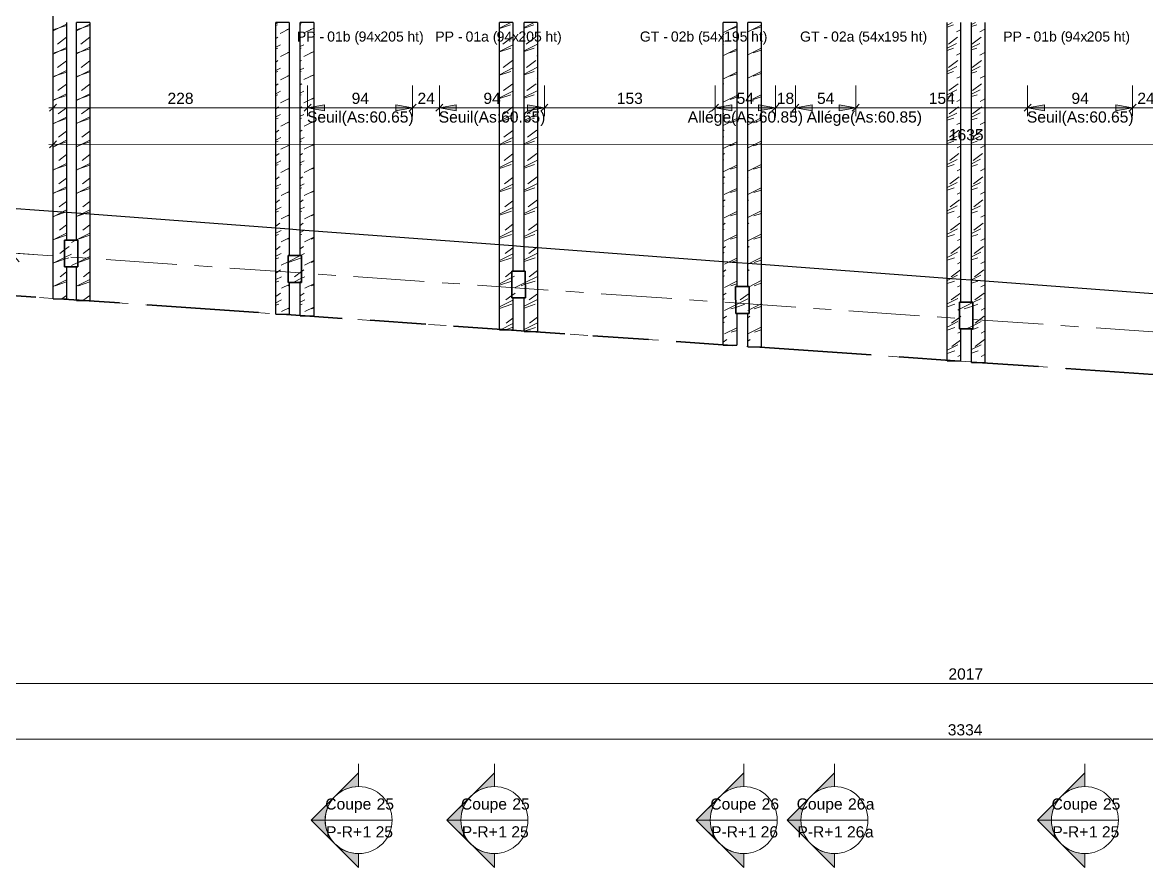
# Model space of a CAD drawing. Header units: metres. Extents: x 399 to 3028, y -427 to 863.
# Drawn here: x 442.37 to 452.44, y -424.84 to -417.28 of the extents above; entities that cross this region are included whole.
import ezdxf

# ---------------------------------------------------------------- set-up
doc = ezdxf.new("R2010")
doc.units = ezdxf.units.M
for name, pattern in [('Caché', [0.265, 0.175, -0.09]), ('Double tiret', [2.75, 1, -0.25, 0.5, -0.25, 0.5, -0.25]), ('Ligne de quadrillage', [1.11125, 0.635, -0.15875, 0.15875, -0.15875]), ('Tiret', [0.3175, 0.15875, -0.15875])]:
    doc.linetypes.add(name, pattern=pattern)
for name, color, linetype, lineweight in [('A-ANNO-DIMS', 211, 'Continuous', 9), ('A-ANNO-DIMS-50', 211, 'Continuous', 9), ('A-DETL', 90, 'Continuous', 18), ('A-DOOR-IDEN', 31, 'Continuous', 18), ('A-FLOR', 192, 'Continuous', 18), ('A-GLAZ-IDEN', 152, 'Continuous', 18), ('G-ANNO-SYMB', 111, 'Continuous', 9), ('L-SITE', 91, 'Double tiret', 35), ('S-BEAM', 12, 'Continuous', 18), ('S-COLS', 52, 'Continuous', 18), ('S-GRID', 1, 'Continuous', 9)]:
    doc.layers.add(name, color=color, linetype=linetype, lineweight=lineweight)
doc.styles.add('Arial', font='arial.ttf', dxfattribs={"height": 0.1})
doc.styles.add('Arial_12', font='arial.ttf', dxfattribs={"height": 0.15})
doc.styles.add('Arial_6', font='arial.ttf', dxfattribs={"height": 0.09})
doc.dimstyles.new('AES-_COTATION_1_50_2', dxfattribs={"dimscale": 0.3048, "dimtxt": 0.102026, "dimasz": 0.205052, "dimexe": 0.246063, "dimexo": 0.0625, "dimgap": 0.016404, "dimtad": 1, "dimdec": 1, "dimlfac": 100, "dimrnd": 0.5, "dimdsep": 46, "dimtxsty": 'Arial', "dimblk1": 'OBLIQUE', "dimblk2": 'OBLIQUE', "dimsah": 1, "dimcen": 0.09, "dimdle": 0.123031, "dimazin": 0, "dimtfac": 1, "dimtdec": 4, "dimtix": 1, "dimtmove": 0, "dimatfit": 3, "dimfxl": 0.656168, "dimfxlon": 1, "dimtvp": 1, "dimtolj": 1, "dimtzin": 0, "dimarcsym": 2})
doc.dimstyles.new('AES-_COTATION_Allège_1_50', dxfattribs={"dimscale": 0.3048, "dimtxt": 0.102026, "dimasz": 0.492126, "dimexe": 0.246063, "dimexo": 0.0625, "dimgap": 0.016404, "dimtad": 1, "dimdec": 1, "dimlfac": 100, "dimrnd": 0.5, "dimdsep": 46, "dimtxsty": 'Arial', "dimsah": 1, "dimcen": 0.09, "dimdle": 0.123031, "dimazin": 0, "dimtfac": 1, "dimtdec": 4, "dimtix": 1, "dimtmove": 0, "dimatfit": 3, "dimfxl": 0.656168, "dimfxlon": 1, "dimtvp": 1, "dimtolj": 1, "dimtzin": 0, "dimarcsym": 2})
doc.dimstyles.new('Angular_-_3mm_Arial_1', dxfattribs={"dimscale": 0.3048, "dimtxt": 0.153039, "dimasz": 0.492126, "dimexe": 0.492126, "dimexo": 0.328084, "dimgap": 0.287073, "dimtad": 1, "dimrnd": 0.01, "dimzin": 0, "dimdsep": 46, "dimtxsty": 'Arial_12', "dimblk1": 'OBLIQUE', "dimblk2": 'OBLIQUE', "dimsah": 1, "dimcen": 0.09, "dimdle": 0.492126, "dimadec": 1, "dimazin": 0, "dimtfac": 1, "dimtdec": 4, "dimtix": 1, "dimtmove": 0, "dimatfit": 3, "dimfxl": 1, "dimtvp": 1, "dimtfill": 1, "dimtolj": 1, "dimtzin": 0, "dimarcsym": 2})
pattern_1 = [(216.87, (-38.043, -42.857), (0.625199256, 0.416401117), [0.104, -0.937]), (206.565, (-37.918, -42.919), (-0.207954508, -0.207954136), [0.233, -0.233]), (198.435, (-37.918, -43.023), (-0.416471782, -0.20839447), [0.132, -0.527])]

# ---------------------------------------------------------------- blocks, each defined once
blk = doc.blocks.new('Family - ___-883270-AES_EXE_BET_TZ_R_1_COF_0100-Plan coffrage PH R_1 Diffusion')
at = {"layer": 'A-DETL', "linetype": 'Tiret'}
blk.add_line((498.918, -371.646), (473.958, -372.486), dxfattribs=at)
at = {"layer": 'L-SITE'}
blk.add_line((498.918, -371.646), (473.958, -372.486), dxfattribs=at)
blk = doc.blocks.new('DIMBLOCK285-AES_EXE_BET_TZ_R_1_COF_0100-Plan coffrage PH R_1 Diffusion')
at = {"layer": 'A-ANNO-DIMS-50', "transparency": 16777216}
for p, q in [((440.731, -422.993), (440.731, -423.268)), ((440.731, -423.193), (440.731, -422.993)), ((460.902, -422.993), (460.902, -423.268)), ((460.902, -423.193), (460.902, -422.993)), ((440.731, -423.193), (440.7, -423.225)), ((440.731, -423.193), (440.762, -423.162)), ((440.731, -423.193), (460.902, -423.193)), ((460.902, -423.193), (460.871, -423.224)), ((460.902, -423.193), (460.934, -423.162))]:
    blk.add_line(p, q, dxfattribs=at)
at = {"layer": 'A-ANNO-DIMS-50', "color": 0, "transparency": 16777216, "insert": (450.663, -423.058), "char_height": 0.1, "width": 0.36918, "attachment_point": 1, "rotation": 0.0009, "line_spacing_factor": 0.941778, "style": 'Arial'}
blk.add_mtext('2017', dxfattribs=at)
blk = doc.blocks.new('_Oblique')
at = {"color": 0, "linetype": 'ByBlock', "lineweight": -2}
blk.add_line((-0.5, -0.5), (0.5, 0.5), dxfattribs=at)
blk = doc.blocks.new('DIMBLOCK288-AES_EXE_BET_TZ_R_1_COF_0100-Plan coffrage PH R_1 Diffusion')
at = {"layer": 'A-ANNO-DIMS-50', "transparency": 16777216}
for p, q in [((434.141, -423.493), (434.141, -423.768)), ((434.141, -423.693), (434.141, -423.493)), ((467.481, -423.493), (467.481, -423.768)), ((467.481, -423.693), (467.481, -423.493)), ((434.104, -423.693), (467.518, -423.693)), ((434.141, -423.693), (434.11, -423.725)), ((434.141, -423.693), (434.172, -423.662)), ((467.481, -423.693), (467.45, -423.724)), ((467.481, -423.693), (467.512, -423.662))]:
    blk.add_line(p, q, dxfattribs=at)
at = {"layer": 'A-ANNO-DIMS-50', "color": 0, "transparency": 16777216, "insert": (450.657, -423.558), "char_height": 0.1, "width": 0.36918, "attachment_point": 1, "rotation": 0.0009, "line_spacing_factor": 0.941778, "style": 'Arial'}
blk.add_mtext('3334', dxfattribs=at)
blk = doc.blocks.new('Coupe - M_Section Head - Filled-24181-AES_EXE_BET_TZ_R_1_COF_0100-Plan coffrage PH R_1 Diffusion')
at = {"layer": 'G-ANNO-SYMB'}
h = blk.add_hatch(color=256, dxfattribs=at)
edge = h.paths.add_edge_path()
edge.add_line((-0.006, 0.00849), (-0.006, 0.006))
edge.add_arc((-0.006, 0), 0.006, 90, 135)
edge.add_line((-0.01024, 0.00424), (-0.006, 0.00849))
h = blk.add_hatch(color=256, dxfattribs=at)
edge = h.paths.add_edge_path()
edge.add_line((-0.006, 0.00849), (-0.00176, 0.00424))
edge.add_arc((-0.006, 0), 0.006, 45, 90)
edge.add_line((-0.006, 0.006), (-0.006, 0.00849))
h = blk.add_hatch(color=256, dxfattribs=at)
edge = h.paths.add_edge_path()
edge.add_line((-0.01449, 0), (-0.01024, 0.00424))
edge.add_arc((-0.006, 0), 0.006, 135, 180)
edge.add_line((-0.012, 0), (-0.01449, 0))
h = blk.add_hatch(color=256, dxfattribs=at)
edge = h.paths.add_edge_path()
edge.add_line((0.00249, 0), (0, 0))
edge.add_arc((-0.006, 0), 0.006, 360, 405)
edge.add_line((-0.00176, 0.00424), (0.00249, 0))
at = {"layer": 'G-ANNO-SYMB', "lineweight": 18}
for p, q in [((-0.006, 0.00849), (-0.01449, 0)), ((-0.006, 0.00849), (-0.01024, 0.00424)), ((-0.006, 0.00849), (0.00249, 0)), ((-0.006, 0.006), (-0.006, 0.00849)), ((-0.006, 0.00849), (-0.006, 0.006)), ((-0.00176, 0.00424), (-0.006, 0.00849)), ((-0.01024, 0.00424), (-0.01449, 0)), ((0.00249, 0), (-0.00176, 0.00424)), ((-0.01449, 0), (-0.012, 0)), ((0, 0), (0.00249, 0)), ((-0.012, 0), (-0.01449, 0)), ((0, 0), (0.00249, 0))]:
    blk.add_line(p, q, dxfattribs=at)
for start, end in [(360, 180), (135, 180), (90, 135), (45, 90), (360, 45), (180, 360)]:
    blk.add_arc((-0.006, 0), 0.006, start, end, dxfattribs=at)
blk = doc.blocks.new('DIMBLOCK490-AES_EXE_BET_TZ_R_1_COF_0100-Plan coffrage PH R_1 Diffusion')
at = {"layer": 'A-ANNO-DIMS-50', "transparency": 16777216}
for p, q in [((442.644, -417.839), (442.644, -418.114)), ((442.644, -418.039), (442.644, -417.839)), ((444.924, -417.839), (444.924, -418.114)), ((444.924, -418.039), (444.924, -417.839)), ((444.962, -418.039), (442.607, -418.039)), ((442.644, -418.039), (442.613, -418.071)), ((442.644, -418.039), (442.675, -418.008)), ((444.924, -418.039), (444.893, -418.071)), ((444.924, -418.039), (444.956, -418.008))]:
    blk.add_line(p, q, dxfattribs=at)
at = {"layer": 'A-ANNO-DIMS-50', "color": 0, "transparency": 16777216, "insert": (443.669, -417.905), "char_height": 0.1, "width": 0.27688, "attachment_point": 1, "line_spacing_factor": 0.941778, "style": 'Arial'}
blk.add_mtext('228', dxfattribs=at)
blk = doc.blocks.new('DIMBLOCK491-AES_EXE_BET_TZ_R_1_COF_0100-Plan coffrage PH R_1 Diffusion')
at = {"layer": 'A-ANNO-DIMS-50', "transparency": 16777216}
for points in [[(444.924, -418.039), (445.074, -418.066), (445.074, -418.013)], [(445.864, -418.039), (445.714, -418.013), (445.714, -418.066)]]:
    blk.add_hatch(color=256, dxfattribs=at).paths.add_polyline_path(points)
for p, q in [((444.924, -417.839), (444.924, -418.114)), ((444.924, -418.039), (444.924, -417.839)), ((445.864, -417.839), (445.864, -418.114)), ((445.864, -418.039), (445.864, -417.839)), ((445.902, -418.039), (444.887, -418.039)), ((445.074, -418.013), (444.924, -418.039)), ((444.924, -418.039), (445.074, -418.066)), ((445.074, -418.066), (445.074, -418.013)), ((445.864, -418.039), (445.714, -418.013)), ((445.714, -418.013), (445.714, -418.066)), ((445.714, -418.066), (445.864, -418.039))]:
    blk.add_line(p, q, dxfattribs=at)
at = {"layer": 'A-ANNO-DIMS-50', "color": 0, "transparency": 16777216, "char_height": 0.1, "attachment_point": 1, "line_spacing_factor": 0.941778, "style": 'Arial'}
for s, insert, width in [('94', (445.318, -417.905), 0.18459), ('Seuil(As:60.65)', (444.918, -418.072), 1.14332)]:
    blk.add_mtext(s, dxfattribs=dict(at, insert=insert, width=width))
blk = doc.blocks.new('DIMBLOCK492-AES_EXE_BET_TZ_R_1_COF_0100-Plan coffrage PH R_1 Diffusion')
at = {"layer": 'A-ANNO-DIMS-50', "transparency": 16777216}
for p, q in [((445.864, -417.839), (445.864, -418.114)), ((445.864, -418.039), (445.864, -417.839)), ((446.104, -417.839), (446.104, -418.114)), ((446.104, -418.039), (446.104, -417.839)), ((446.142, -418.039), (445.827, -418.039)), ((445.864, -418.039), (445.833, -418.071)), ((445.864, -418.039), (445.896, -418.008)), ((446.104, -418.039), (446.073, -418.071)), ((446.104, -418.039), (446.136, -418.008))]:
    blk.add_line(p, q, dxfattribs=at)
at = {"layer": 'A-ANNO-DIMS-50', "color": 0, "transparency": 16777216, "insert": (445.908, -417.905), "char_height": 0.1, "width": 0.18459, "attachment_point": 1, "line_spacing_factor": 0.941778, "style": 'Arial'}
blk.add_mtext('24', dxfattribs=at)
blk = doc.blocks.new('DIMBLOCK493-AES_EXE_BET_TZ_R_1_COF_0100-Plan coffrage PH R_1 Diffusion')
at = {"layer": 'A-ANNO-DIMS-50', "transparency": 16777216}
for points in [[(446.104, -418.039), (446.254, -418.066), (446.254, -418.013)], [(447.044, -418.039), (446.894, -418.013), (446.894, -418.066)]]:
    blk.add_hatch(color=256, dxfattribs=at).paths.add_polyline_path(points)
for p, q in [((446.104, -417.839), (446.104, -418.114)), ((446.104, -418.039), (446.104, -417.839)), ((447.044, -417.839), (447.044, -418.114)), ((447.044, -418.039), (447.044, -417.839)), ((447.082, -418.039), (446.067, -418.039)), ((446.254, -418.013), (446.104, -418.039)), ((446.104, -418.039), (446.254, -418.066)), ((446.254, -418.066), (446.254, -418.013)), ((447.044, -418.039), (446.894, -418.013)), ((446.894, -418.013), (446.894, -418.066)), ((446.894, -418.066), (447.044, -418.039))]:
    blk.add_line(p, q, dxfattribs=at)
at = {"layer": 'A-ANNO-DIMS-50', "color": 0, "transparency": 16777216, "char_height": 0.1, "attachment_point": 1, "line_spacing_factor": 0.941778, "style": 'Arial'}
for s, insert, width in [('94', (446.498, -417.905), 0.18459), ('Seuil(As:60.65)', (446.098, -418.072), 1.14332)]:
    blk.add_mtext(s, dxfattribs=dict(at, insert=insert, width=width))
blk = doc.blocks.new('DIMBLOCK494-AES_EXE_BET_TZ_R_1_COF_0100-Plan coffrage PH R_1 Diffusion')
at = {"layer": 'A-ANNO-DIMS-50', "transparency": 16777216}
for p, q in [((447.044, -417.839), (447.044, -418.114)), ((447.044, -418.039), (447.044, -417.839)), ((448.573, -417.839), (448.573, -418.114)), ((448.573, -418.039), (448.573, -417.839)), ((448.61, -418.039), (447.007, -418.039)), ((447.044, -418.039), (447.013, -418.071)), ((447.044, -418.039), (447.076, -418.008)), ((448.573, -418.039), (448.542, -418.071)), ((448.573, -418.039), (448.604, -418.008))]:
    blk.add_line(p, q, dxfattribs=at)
at = {"layer": 'A-ANNO-DIMS-50', "color": 0, "transparency": 16777216, "insert": (447.693, -417.905), "char_height": 0.1, "width": 0.27688, "attachment_point": 1, "line_spacing_factor": 0.941778, "style": 'Arial'}
blk.add_mtext('153', dxfattribs=at)
blk = doc.blocks.new('DIMBLOCK495-AES_EXE_BET_TZ_R_1_COF_0100-Plan coffrage PH R_1 Diffusion')
at = {"layer": 'A-ANNO-DIMS-50', "transparency": 16777216}
for points in [[(448.573, -418.039), (448.723, -418.066), (448.723, -418.013)], [(449.113, -418.039), (448.963, -418.013), (448.963, -418.066)]]:
    blk.add_hatch(color=256, dxfattribs=at).paths.add_polyline_path(points)
for p, q in [((448.573, -417.839), (448.573, -418.114)), ((448.573, -418.039), (448.573, -417.839)), ((449.113, -417.839), (449.113, -418.114)), ((449.113, -418.039), (449.113, -417.839)), ((448.535, -418.039), (449.15, -418.039)), ((448.723, -418.013), (448.573, -418.039)), ((448.573, -418.039), (448.723, -418.066)), ((448.723, -418.066), (448.723, -418.013)), ((449.113, -418.039), (448.963, -418.013)), ((448.963, -418.013), (448.963, -418.066)), ((448.963, -418.066), (449.113, -418.039))]:
    blk.add_line(p, q, dxfattribs=at)
at = {"layer": 'A-ANNO-DIMS-50', "color": 0, "transparency": 16777216, "char_height": 0.1, "attachment_point": 1, "line_spacing_factor": 0.941778, "style": 'Arial'}
for s, insert, width in [('54', (448.766, -417.905), 0.18459), ('Allége(As:60.85)', (448.328, -418.072), 1.23561)]:
    blk.add_mtext(s, dxfattribs=dict(at, insert=insert, width=width))
blk = doc.blocks.new('DIMBLOCK496-AES_EXE_BET_TZ_R_1_COF_0100-Plan coffrage PH R_1 Diffusion')
at = {"layer": 'A-ANNO-DIMS-50', "transparency": 16777216}
for p, q in [((449.113, -417.839), (449.113, -418.114)), ((449.113, -418.039), (449.113, -417.839)), ((449.293, -417.839), (449.293, -418.114)), ((449.293, -418.039), (449.293, -417.839)), ((449.075, -418.039), (449.33, -418.039)), ((449.113, -418.039), (449.082, -418.071)), ((449.113, -418.039), (449.144, -418.008)), ((449.293, -418.039), (449.262, -418.071)), ((449.293, -418.039), (449.324, -418.008))]:
    blk.add_line(p, q, dxfattribs=at)
at = {"layer": 'A-ANNO-DIMS-50', "color": 0, "transparency": 16777216, "insert": (449.126, -417.905), "char_height": 0.1, "width": 0.18459, "attachment_point": 1, "line_spacing_factor": 0.941778, "style": 'Arial'}
blk.add_mtext('18', dxfattribs=at)
blk = doc.blocks.new('DIMBLOCK497-AES_EXE_BET_TZ_R_1_COF_0100-Plan coffrage PH R_1 Diffusion')
at = {"layer": 'A-ANNO-DIMS-50', "transparency": 16777216}
for points in [[(449.293, -418.039), (449.443, -418.066), (449.443, -418.013)], [(449.833, -418.039), (449.683, -418.013), (449.683, -418.066)]]:
    blk.add_hatch(color=256, dxfattribs=at).paths.add_polyline_path(points)
for p, q in [((449.293, -417.839), (449.293, -418.114)), ((449.293, -418.039), (449.293, -417.839)), ((449.833, -417.839), (449.833, -418.114)), ((449.833, -418.039), (449.833, -417.839)), ((449.87, -418.039), (449.255, -418.039)), ((449.443, -418.013), (449.293, -418.039)), ((449.293, -418.039), (449.443, -418.066)), ((449.443, -418.066), (449.443, -418.013)), ((449.833, -418.039), (449.683, -418.013)), ((449.683, -418.013), (449.683, -418.066)), ((449.683, -418.066), (449.833, -418.039))]:
    blk.add_line(p, q, dxfattribs=at)
at = {"layer": 'A-ANNO-DIMS-50', "color": 0, "transparency": 16777216, "char_height": 0.1, "attachment_point": 1, "line_spacing_factor": 0.941778, "style": 'Arial'}
for s, insert, width in [('54', (449.486, -417.905), 0.18459), ('                  Allége(As:60.85)', (448.695, -418.072), 2.08321)]:
    blk.add_mtext(s, dxfattribs=dict(at, insert=insert, width=width))
blk = doc.blocks.new('DIMBLOCK498-AES_EXE_BET_TZ_R_1_COF_0100-Plan coffrage PH R_1 Diffusion')
at = {"layer": 'A-ANNO-DIMS-50', "transparency": 16777216}
for p, q in [((449.833, -417.839), (449.833, -418.114)), ((449.833, -418.039), (449.833, -417.839)), ((451.372, -417.839), (451.372, -418.114)), ((451.372, -418.039), (451.372, -417.839)), ((449.795, -418.039), (451.41, -418.039)), ((449.833, -418.039), (449.802, -418.071)), ((449.833, -418.039), (449.864, -418.008)), ((451.372, -418.039), (451.341, -418.071)), ((451.372, -418.039), (451.403, -418.008))]:
    blk.add_line(p, q, dxfattribs=at)
at = {"layer": 'A-ANNO-DIMS-50', "color": 0, "transparency": 16777216, "insert": (450.487, -417.905), "char_height": 0.1, "width": 0.27688, "attachment_point": 1, "line_spacing_factor": 0.941778, "style": 'Arial'}
blk.add_mtext('154', dxfattribs=at)
blk = doc.blocks.new('DIMBLOCK499-AES_EXE_BET_TZ_R_1_COF_0100-Plan coffrage PH R_1 Diffusion')
at = {"layer": 'A-ANNO-DIMS-50', "transparency": 16777216}
for points in [[(451.372, -418.039), (451.522, -418.066), (451.522, -418.013)], [(452.312, -418.039), (452.162, -418.013), (452.162, -418.066)]]:
    blk.add_hatch(color=256, dxfattribs=at).paths.add_polyline_path(points)
for p, q in [((451.372, -417.839), (451.372, -418.114)), ((451.372, -418.039), (451.372, -417.839)), ((452.312, -417.839), (452.312, -418.114)), ((452.312, -418.039), (452.312, -417.839)), ((452.35, -418.039), (451.335, -418.039)), ((451.522, -418.013), (451.372, -418.039)), ((451.372, -418.039), (451.522, -418.066)), ((451.522, -418.066), (451.522, -418.013)), ((452.312, -418.039), (452.162, -418.013)), ((452.162, -418.013), (452.162, -418.066)), ((452.162, -418.066), (452.312, -418.039))]:
    blk.add_line(p, q, dxfattribs=at)
at = {"layer": 'A-ANNO-DIMS-50', "color": 0, "transparency": 16777216, "char_height": 0.1, "attachment_point": 1, "line_spacing_factor": 0.941778, "style": 'Arial'}
for s, insert, width in [('94', (451.765, -417.905), 0.18459), ('Seuil(As:60.65)', (451.366, -418.072), 1.14332)]:
    blk.add_mtext(s, dxfattribs=dict(at, insert=insert, width=width))
blk = doc.blocks.new('DIMBLOCK500-AES_EXE_BET_TZ_R_1_COF_0100-Plan coffrage PH R_1 Diffusion')
at = {"layer": 'A-ANNO-DIMS-50', "transparency": 16777216}
for p, q in [((452.312, -417.839), (452.312, -418.114)), ((452.312, -418.039), (452.312, -417.839)), ((452.552, -417.839), (452.552, -418.114)), ((452.552, -418.039), (452.552, -417.839)), ((452.59, -418.039), (452.275, -418.039)), ((452.312, -418.039), (452.281, -418.071)), ((452.312, -418.039), (452.343, -418.008)), ((452.552, -418.039), (452.521, -418.071)), ((452.552, -418.039), (452.583, -418.008))]:
    blk.add_line(p, q, dxfattribs=at)
at = {"layer": 'A-ANNO-DIMS-50', "color": 0, "transparency": 16777216, "insert": (452.355, -417.905), "char_height": 0.1, "width": 0.18459, "attachment_point": 1, "line_spacing_factor": 0.941778, "style": 'Arial'}
blk.add_mtext('24', dxfattribs=at)
blk = doc.blocks.new('DIMBLOCK619-AES_EXE_BET_TZ_R_1_COF_0100-Plan coffrage PH R_1 Diffusion')
at = {"layer": 'A-ANNO-DIMS-50', "transparency": 16777216}
for p, q in [((442.644, -418.167), (442.644, -418.442)), ((442.644, -418.367), (442.644, -418.167)), ((458.997, -418.165), (458.997, -418.44)), ((458.997, -418.365), (458.997, -418.165)), ((442.607, -418.367), (459.034, -418.365)), ((442.644, -418.367), (442.613, -418.398)), ((442.644, -418.367), (442.675, -418.336)), ((458.997, -418.365), (458.965, -418.396)), ((458.997, -418.365), (459.028, -418.334))]:
    blk.add_line(p, q, dxfattribs=at)
at = {"layer": 'A-ANNO-DIMS-50', "color": 0, "transparency": 16777216, "insert": (450.667, -418.231), "char_height": 0.1, "width": 0.36918, "attachment_point": 1, "rotation": 0.0058, "line_spacing_factor": 0.941778, "style": 'Arial'}
blk.add_mtext('1635', dxfattribs=at)
blk = doc.blocks.new('DIMBLOCK866-AES_EXE_BET_TZ_R_1_COF_0100-Plan coffrage PH R_1 Diffusion')
at = {"layer": 'A-ANNO-DIMS-50', "lineweight": 35, "transparency": 16777216}
for p, q in [((442.27, -419.339), (442.2, -419.259)), ((442.27, -419.339), (442.339, -419.419)), ((440.731, -420.775), (440.806, -420.7)), ((440.731, -420.775), (440.656, -420.85))]:
    blk.add_line(p, q, dxfattribs=at)
at = {"layer": 'A-ANNO-DIMS-50', "transparency": 16777216}
for p, q in [((442.27, -419.339), (442.12, -419.329)), ((442.27, -419.339), (442.469, -419.353)), ((440.731, -420.775), (440.731, -420.625)), ((440.731, -420.775), (440.731, -420.775)), ((440.731, -420.775), (440.731, -420.975))]:
    blk.add_line(p, q, dxfattribs=at)
for start, end in [(264.4282, 1.6189), (270.0009, 356.0462)]:
    blk.add_arc((440.731, -419.233), 1.542, start, end, dxfattribs=at)
at = {"layer": 'A-ANNO-DIMS-50', "color": 0, "transparency": 16777216, "insert": (441.412, -420.321), "char_height": 0.15, "width": 0.58767, "attachment_point": 1, "rotation": 43.0235, "line_spacing_factor": 0.941778, "style": 'Arial_12', "bg_fill": 3, "box_fill_scale": 1.25, "bg_fill_color": 256, "bg_fill_true_color": 13158600, "bg_fill_transparency": 0}
blk.add_mtext('86.0°', dxfattribs=at)

msp = doc.modelspace()

# ---------------------------------------------------------------- hatches: boundary and pattern name
at = {"layer": 'S-BEAM'}
h = msp.add_hatch(dxfattribs=at)
h.set_pattern_fill('FP_1', color=9, style=0, pattern_type=2)
h.set_pattern_definition(pattern_1)
h.paths.add_polyline_path([(442.764, -419.7496), (442.764, -419.4646), (442.7458, -419.4646), (442.7458, -419.2246), (442.764, -419.2244), (442.764, -417.2762), (442.6441, -417.2762), (442.644, -419.7496), (442.7458, -419.7496)])
h = msp.add_hatch(dxfattribs=at)
h.set_pattern_fill('FP_1', color=9, style=0, pattern_type=2)
h.set_pattern_definition(pattern_1)
h.paths.add_polyline_path([(442.764, -419.7496), (442.764, -419.4646), (442.7458, -419.4646), (442.7458, -419.2246), (442.764, -419.2244), (442.764, -417.2762), (442.6441, -417.2762), (442.644, -419.7496), (442.7458, -419.7496)])
h = msp.add_hatch(dxfattribs=at)
h.set_pattern_fill('FP_1', color=9, style=0, pattern_type=2)
h.set_pattern_definition(pattern_1)
h.paths.add_polyline_path([(442.9741, -419.7648), (442.9741, -417.2768), (442.8541, -417.2768), (442.8541, -419.2244), (442.8653, -419.2244), (442.8653, -419.4644), (442.8541, -419.4646), (442.8541, -419.7648), (442.8658, -419.7648)])
h = msp.add_hatch(dxfattribs=at)
h.set_pattern_fill('FP_1', color=9, style=0, pattern_type=2)
h.set_pattern_definition(pattern_1)
h.paths.add_polyline_path([(442.9741, -419.7648), (442.9741, -417.2768), (442.8541, -417.2768), (442.8541, -419.2244), (442.8653, -419.2244), (442.8653, -419.4644), (442.8541, -419.4646), (442.8541, -419.7648), (442.8658, -419.7648)])
h = msp.add_hatch(dxfattribs=at)
h.set_pattern_fill('FP_1', color=9, style=0, pattern_type=2)
h.set_pattern_definition(pattern_1)
h.paths.add_polyline_path([(444.7584, -419.8882), (444.7584, -419.6031), (444.7498, -419.6032), (444.7498, -419.3631), (444.7584, -419.3629), (444.7584, -417.2767), (444.6384, -417.2767), (444.6384, -419.8882), (444.7498, -419.8882)])
h = msp.add_hatch(dxfattribs=at)
h.set_pattern_fill('FP_1', color=9, style=0, pattern_type=2)
h.set_pattern_definition(pattern_1)
h.paths.add_polyline_path([(444.7584, -419.8882), (444.7584, -419.6031), (444.7498, -419.6032), (444.7498, -419.3631), (444.7584, -419.3629), (444.7584, -417.2767), (444.6384, -417.2767), (444.6384, -419.8882), (444.7498, -419.8882)])
h = msp.add_hatch(dxfattribs=at)
h.set_pattern_fill('FP_1', color=9, style=0, pattern_type=2)
h.set_pattern_definition(pattern_1)
h.paths.add_polyline_path([(444.8692, -419.9034), (444.9782, -419.9034), (444.9782, -417.2766), (444.8582, -417.2766), (444.8582, -419.3629), (444.8692, -419.3629), (444.8692, -419.6029), (444.8582, -419.6032), (444.8582, -419.9034)])
h = msp.add_hatch(dxfattribs=at)
h.set_pattern_fill('FP_1', color=9, style=0, pattern_type=2)
h.set_pattern_definition(pattern_1)
h.paths.add_polyline_path([(444.8692, -419.9034), (444.9782, -419.9034), (444.9782, -417.2766), (444.8582, -417.2766), (444.8582, -419.3629), (444.8692, -419.3629), (444.8692, -419.6029), (444.8582, -419.6032), (444.8582, -419.9034)])
h = msp.add_hatch(dxfattribs=at)
h.set_pattern_fill('FP_1', color=9, style=0, pattern_type=2)
h.set_pattern_definition(pattern_1)
h.paths.add_polyline_path([(446.7625, -420.0267), (446.7625, -419.7416), (446.7537, -419.7417), (446.7537, -419.5017), (446.7625, -419.5014), (446.7625, -417.2765), (446.6425, -417.2765), (446.6425, -420.0267), (446.7537, -420.0267)])
h = msp.add_hatch(dxfattribs=at)
h.set_pattern_fill('FP_1', color=9, style=0, pattern_type=2)
h.set_pattern_definition(pattern_1)
h.paths.add_polyline_path([(446.7625, -420.0267), (446.7625, -419.7416), (446.7537, -419.7417), (446.7537, -419.5017), (446.7625, -419.5014), (446.7625, -417.2765), (446.6425, -417.2765), (446.6425, -420.0267), (446.7537, -420.0267)])
h = msp.add_hatch(dxfattribs=at)
h.set_pattern_fill('FP_1', color=9, style=0, pattern_type=2)
h.set_pattern_definition(pattern_1)
h.paths.add_polyline_path([(446.8732, -420.0419), (446.9823, -420.0419), (446.9823, -417.2764), (446.8623, -417.2764), (446.8623, -419.5014), (446.8732, -419.5014), (446.8732, -419.7414), (446.8623, -419.7417), (446.8623, -420.0419)])
h = msp.add_hatch(dxfattribs=at)
h.set_pattern_fill('FP_1', color=9, style=0, pattern_type=2)
h.set_pattern_definition(pattern_1)
h.paths.add_polyline_path([(446.8732, -420.0419), (446.9823, -420.0419), (446.9823, -417.2764), (446.8623, -417.2764), (446.8623, -419.5014), (446.8732, -419.5014), (446.8732, -419.7414), (446.8623, -419.7417), (446.8623, -420.0419)])
h = msp.add_hatch(dxfattribs=at)
h.set_pattern_fill('FP_1', color=9, style=0, pattern_type=2)
h.set_pattern_definition(pattern_1)
h.paths.add_polyline_path([(448.7666, -420.1652), (448.7666, -419.8801), (448.7577, -419.8802), (448.7577, -419.6402), (448.7666, -419.6399), (448.7666, -417.2762), (448.6466, -417.2762), (448.6466, -420.1652), (448.7577, -420.1652)])
h = msp.add_hatch(dxfattribs=at)
h.set_pattern_fill('FP_1', color=9, style=0, pattern_type=2)
h.set_pattern_definition(pattern_1)
h.paths.add_polyline_path([(448.7666, -420.1652), (448.7666, -419.8801), (448.7577, -419.8802), (448.7577, -419.6402), (448.7666, -419.6399), (448.7666, -417.2762), (448.6466, -417.2762), (448.6466, -420.1652), (448.7577, -420.1652)])
h = msp.add_hatch(dxfattribs=at)
h.set_pattern_fill('FP_1', color=9, style=0, pattern_type=2)
h.set_pattern_definition(pattern_1)
h.paths.add_polyline_path([(448.9864, -420.1804), (448.9864, -417.2762), (448.8664, -417.2762), (448.8664, -419.6399), (448.8771, -419.6399), (448.8771, -419.8799), (448.8664, -419.8802), (448.8664, -420.1804), (448.8777, -420.1804)])
h = msp.add_hatch(dxfattribs=at)
h.set_pattern_fill('FP_1', color=9, style=0, pattern_type=2)
h.set_pattern_definition(pattern_1)
h.paths.add_polyline_path([(448.9864, -420.1804), (448.9864, -417.2762), (448.8664, -417.2762), (448.8664, -419.6399), (448.8771, -419.6399), (448.8771, -419.8799), (448.8664, -419.8802), (448.8664, -420.1804), (448.8777, -420.1804)])
h = msp.add_hatch(dxfattribs=at)
h.set_pattern_fill('FP_1', color=9, style=0, pattern_type=2)
h.set_pattern_definition(pattern_1)
h.paths.add_polyline_path([(450.7706, -420.3037), (450.7706, -420.0187), (450.7616, -420.0187), (450.7616, -419.7787), (450.7706, -419.7784), (450.7706, -417.2762), (450.6506, -417.2762), (450.6506, -420.3037), (450.7616, -420.3037)])
h = msp.add_hatch(dxfattribs=at)
h.set_pattern_fill('FP_1', color=9, style=0, pattern_type=2)
h.set_pattern_definition(pattern_1)
h.paths.add_polyline_path([(450.7706, -420.3037), (450.7706, -420.0187), (450.7616, -420.0187), (450.7616, -419.7787), (450.7706, -419.7784), (450.7706, -417.2762), (450.6506, -417.2762), (450.6506, -420.3037), (450.7616, -420.3037)])
h = msp.add_hatch(dxfattribs=at)
h.set_pattern_fill('FP_1', color=9, style=0, pattern_type=2)
h.set_pattern_definition(pattern_1)
h.paths.add_polyline_path([(450.9905, -420.3189), (450.9905, -417.2762), (450.8705, -417.2762), (450.8705, -419.7784), (450.8811, -419.7784), (450.8811, -420.0184), (450.8705, -420.0187), (450.8705, -420.3189), (450.8816, -420.3189)])
h = msp.add_hatch(dxfattribs=at)
h.set_pattern_fill('FP_1', color=9, style=0, pattern_type=2)
h.set_pattern_definition(pattern_1)
h.paths.add_polyline_path([(450.9905, -420.3189), (450.9905, -417.2762), (450.8705, -417.2762), (450.8705, -419.7784), (450.8811, -419.7784), (450.8811, -420.0184), (450.8705, -420.0187), (450.8705, -420.3189), (450.8816, -420.3189)])
at = {"layer": 'S-COLS'}
h = msp.add_hatch(dxfattribs=at)
h.set_pattern_fill('FP_1', color=34, style=0, pattern_type=2)
h.set_pattern_definition(pattern_1)
h.paths.add_polyline_path([(442.7458, -419.4646), (442.8658, -419.4644), (442.8653, -419.2244), (442.7453, -419.2246)])
h = msp.add_hatch(dxfattribs=at)
h.set_pattern_fill('FP_1', color=34, style=0, pattern_type=2)
h.set_pattern_definition(pattern_1)
h.paths.add_polyline_path([(442.7458, -419.4646), (442.8658, -419.4644), (442.8653, -419.2244), (442.7453, -419.2246)])
h = msp.add_hatch(dxfattribs=at)
h.set_pattern_fill('FP_1', color=34, style=0, pattern_type=2)
h.set_pattern_definition(pattern_1)
h.paths.add_polyline_path([(444.7498, -419.6032), (444.8698, -419.6029), (444.8692, -419.3629), (444.7492, -419.3632)])
h = msp.add_hatch(dxfattribs=at)
h.set_pattern_fill('FP_1', color=34, style=0, pattern_type=2)
h.set_pattern_definition(pattern_1)
h.paths.add_polyline_path([(444.7498, -419.6032), (444.8698, -419.6029), (444.8692, -419.3629), (444.7492, -419.3632)])
h = msp.add_hatch(dxfattribs=at)
h.set_pattern_fill('FP_1', color=34, style=0, pattern_type=2)
h.set_pattern_definition(pattern_1)
h.paths.add_polyline_path([(446.7537, -419.7417), (446.8737, -419.7414), (446.8732, -419.5014), (446.7532, -419.5017)])
h = msp.add_hatch(dxfattribs=at)
h.set_pattern_fill('FP_1', color=34, style=0, pattern_type=2)
h.set_pattern_definition(pattern_1)
h.paths.add_polyline_path([(446.7537, -419.7417), (446.8737, -419.7414), (446.8732, -419.5014), (446.7532, -419.5017)])
h = msp.add_hatch(dxfattribs=at)
h.set_pattern_fill('FP_1', color=34, style=0, pattern_type=2)
h.set_pattern_definition(pattern_1)
h.paths.add_polyline_path([(448.7577, -419.8802), (448.8777, -419.8799), (448.8771, -419.6399), (448.7571, -419.6402), (448.7576, -419.8356)])
h = msp.add_hatch(dxfattribs=at)
h.set_pattern_fill('FP_1', color=34, style=0, pattern_type=2)
h.set_pattern_definition(pattern_1)
h.paths.add_polyline_path([(448.7577, -419.8802), (448.8777, -419.8799), (448.8771, -419.6399), (448.7571, -419.6402), (448.7576, -419.8356)])
h = msp.add_hatch(dxfattribs=at)
h.set_pattern_fill('FP_1', color=34, style=0, pattern_type=2)
h.set_pattern_definition(pattern_1)
h.paths.add_polyline_path([(450.7616, -420.0187), (450.8816, -420.0184), (450.8811, -419.7784), (450.7611, -419.7787), (450.7612, -419.8356)])
h = msp.add_hatch(dxfattribs=at)
h.set_pattern_fill('FP_1', color=34, style=0, pattern_type=2)
h.set_pattern_definition(pattern_1)
h.paths.add_polyline_path([(450.7616, -420.0187), (450.8816, -420.0184), (450.8811, -419.7784), (450.7611, -419.7787), (450.7612, -419.8356)])

# ---------------------------------------------------------------- linework, layer by layer
at = {"layer": 'A-FLOR', "color": 31, "lineweight": 25}
for p, q in [((442.644, -418.9686), (440.821, -418.8323)), ((442.8541, -418.9844), (442.764, -418.9776)), ((444.6384, -419.1178), (442.9741, -418.9933)), ((444.8582, -419.1343), (444.7584, -419.1268)), ((446.6425, -419.2677), (444.9782, -419.1432)), ((446.8623, -419.2842), (446.7625, -419.2767)), ((448.6466, -419.4176), (446.9823, -419.2931)), ((448.8664, -419.4341), (448.7666, -419.4266)), ((450.6506, -419.5675), (448.9864, -419.4431)), ((450.8705, -419.584), (450.7706, -419.5765)), ((452.6547, -419.7175), (450.9905, -419.593))]:
    msp.add_line(p, q, dxfattribs=at)
at = {"layer": 'A-FLOR', "color": 31, "linetype": 'Caché', "lineweight": 25}
for p, q in [((442.764, -418.9776), (442.6441, -418.9686)), ((442.9741, -418.9933), (442.8542, -418.9844)), ((444.7583, -419.1268), (444.6384, -419.1178)), ((444.9782, -419.1432), (444.8583, -419.1343)), ((446.7624, -419.2767), (446.6425, -419.2677)), ((446.9823, -419.2931), (446.8624, -419.2842)), ((448.7665, -419.4266), (448.6466, -419.4176)), ((448.9863, -419.4431), (448.8664, -419.4341)), ((450.7706, -419.5765), (450.6507, -419.5675)), ((450.9904, -419.593), (450.8705, -419.584))]:
    msp.add_line(p, q, dxfattribs=at)
at = {"layer": 'G-ANNO-SYMB'}
for p, q in [((445.3808, -424.1164), (445.3808, -423.913)), ((446.5961, -424.1164), (446.5961, -423.913)), ((448.8294, -424.1164), (448.8294, -423.913)), ((449.6422, -424.1164), (449.6422, -423.913)), ((451.8858, -424.1164), (451.8858, -423.913))]:
    msp.add_line(p, q, dxfattribs=at)
at = {"layer": 'G-ANNO-SYMB', "lineweight": 18}
for p, q in [((445.0808, -424.4164), (445.6808, -424.4164)), ((446.2961, -424.4164), (446.8961, -424.4164)), ((448.5294, -424.4164), (449.1294, -424.4164)), ((449.3422, -424.4164), (449.9422, -424.4164)), ((451.5858, -424.4164), (452.1858, -424.4164))]:
    msp.add_line(p, q, dxfattribs=at)
at = {"layer": 'S-BEAM', "color": 24, "lineweight": 25}
for p, q in [((442.644, -419.7496), (442.644, -417.1419)), ((442.764, -417.2762), (442.764, -419.2246)), ((442.9741, -417.2768), (442.8541, -417.2768)), ((442.8541, -419.2244), (442.8541, -417.2768)), ((442.9741, -417.2768), (442.9741, -419.7648)), ((444.7584, -417.2767), (444.6384, -417.2767)), ((444.6384, -419.8882), (444.6384, -417.2767)), ((444.7584, -417.2767), (444.7584, -419.3631)), ((444.9782, -417.2766), (444.8582, -417.2766)), ((444.8582, -419.3629), (444.8582, -417.2766)), ((444.9782, -417.2766), (444.9782, -419.9034)), ((446.7625, -417.2765), (446.6425, -417.2765)), ((446.6425, -420.0267), (446.6425, -417.2765)), ((446.7625, -417.2765), (446.7625, -419.5016)), ((446.9823, -417.2764), (446.8623, -417.2764)), ((446.8623, -419.5014), (446.8623, -417.2764)), ((446.9823, -417.2764), (446.9823, -420.0419)), ((448.7666, -417.2762), (448.6466, -417.2762)), ((448.6466, -420.1652), (448.6466, -417.2762)), ((448.7666, -417.2762), (448.7666, -419.6401)), ((448.9864, -417.2762), (448.8664, -417.2762)), ((448.8664, -419.6399), (448.8664, -417.2762)), ((448.9864, -417.2762), (448.9864, -420.1804)), ((450.6506, -420.3037), (450.6506, -417.2762)), ((450.7706, -417.2762), (450.7706, -419.7787)), ((450.8705, -419.7784), (450.8705, -417.2762)), ((450.9905, -417.2762), (450.9905, -420.3189)), ((442.764, -419.2246), (442.7453, -419.2246)), ((442.7453, -419.2246), (442.7458, -419.4646)), ((442.8653, -419.2244), (442.8541, -419.2244)), ((442.8658, -419.4644), (442.8653, -419.2244)), ((444.7584, -419.3631), (444.7492, -419.3632)), ((444.7492, -419.3632), (444.7498, -419.6032)), ((444.8692, -419.3629), (444.8582, -419.3629)), ((444.8698, -419.6029), (444.8692, -419.3629)), ((442.7458, -419.4646), (442.764, -419.4646)), ((442.764, -419.4646), (442.764, -419.7496)), ((442.8541, -419.7648), (442.8541, -419.4644)), ((442.8541, -419.4644), (442.8658, -419.4644)), ((446.7625, -419.5016), (446.7532, -419.5017)), ((446.7532, -419.5017), (446.7537, -419.7417)), ((446.8732, -419.5014), (446.8623, -419.5014)), ((446.8737, -419.7414), (446.8732, -419.5014)), ((444.7498, -419.6032), (444.7584, -419.6031)), ((444.7584, -419.6031), (444.7584, -419.8882)), ((444.8582, -419.9034), (444.8582, -419.6029)), ((444.8582, -419.6029), (444.8698, -419.6029)), ((448.7666, -419.6401), (448.7571, -419.6402)), ((448.7571, -419.6402), (448.7577, -419.8802)), ((448.8771, -419.6399), (448.8664, -419.6399)), ((448.8777, -419.8799), (448.8771, -419.6399)), ((442.644, -419.7496), (442.764, -419.7496)), ((442.8541, -419.7648), (442.9741, -419.7648)), ((446.7537, -419.7417), (446.7625, -419.7416)), ((446.7625, -419.7416), (446.7625, -420.0267)), ((446.8623, -420.0419), (446.8623, -419.7414)), ((446.8623, -419.7414), (446.8737, -419.7414)), ((450.7706, -419.7787), (450.7611, -419.7787)), ((450.7611, -419.7787), (450.7616, -420.0187)), ((450.8811, -419.7784), (450.8705, -419.7784)), ((450.8816, -420.0184), (450.8811, -419.7784)), ((444.6384, -419.8882), (444.7584, -419.8882)), ((444.8582, -419.9034), (444.9782, -419.9034)), ((448.7577, -419.8802), (448.7666, -419.8801)), ((448.7666, -419.8801), (448.7666, -420.1652)), ((448.8664, -420.1804), (448.8664, -419.8799)), ((448.8664, -419.8799), (448.8777, -419.8799)), ((446.6425, -420.0267), (446.7625, -420.0267)), ((446.8623, -420.0419), (446.9823, -420.0419)), ((450.7616, -420.0187), (450.7706, -420.0187)), ((450.7706, -420.0187), (450.7706, -420.3037)), ((450.8705, -420.3189), (450.8705, -420.0184)), ((450.8705, -420.0184), (450.8816, -420.0184)), ((448.6466, -420.1652), (448.7666, -420.1652)), ((448.8664, -420.1804), (448.9864, -420.1804)), ((450.6506, -420.3037), (450.7706, -420.3037)), ((450.8705, -420.3189), (450.9905, -420.3189))]:
    msp.add_line(p, q, dxfattribs=at)
at = {"layer": 'S-COLS', "color": 44, "lineweight": 35}
for p, q in [((442.7453, -419.2246), (442.8653, -419.2244)), ((442.7458, -419.4646), (442.7453, -419.2246)), ((442.8653, -419.2244), (442.8658, -419.4644)), ((444.7492, -419.3632), (444.8692, -419.3629)), ((444.7498, -419.6032), (444.7492, -419.3632)), ((444.8692, -419.3629), (444.8698, -419.6029)), ((442.8658, -419.4644), (442.7458, -419.4646)), ((446.7532, -419.5017), (446.8732, -419.5014)), ((446.7537, -419.7417), (446.7532, -419.5017)), ((446.8732, -419.5014), (446.8737, -419.7414)), ((444.8698, -419.6029), (444.7498, -419.6032)), ((448.7571, -419.6402), (448.8771, -419.6399)), ((448.7577, -419.8802), (448.7571, -419.6402)), ((448.8771, -419.6399), (448.8777, -419.8799)), ((446.8737, -419.7414), (446.7537, -419.7417)), ((450.7611, -419.7787), (450.8811, -419.7784)), ((450.7616, -420.0187), (450.7611, -419.7787)), ((450.8811, -419.7784), (450.8816, -420.0184)), ((448.8777, -419.8799), (448.7577, -419.8802)), ((450.8816, -420.0184), (450.7616, -420.0187))]:
    msp.add_line(p, q, dxfattribs=at)
at = {"layer": 'S-GRID', "linetype": 'Ligne de quadrillage'}
msp.add_line((427.5978, -418.3252), (470.4956, -421.2902), dxfattribs=at)

# ---------------------------------------------------------------- block references
at = {"layer": 'G-ANNO-SYMB', "lineweight": 18, "xscale": 49.99999999999996, "yscale": 49.99999999999996, "zscale": 49.99999999999996, "rotation": 89.9999999999992}
for p in [(445.3808, -424.1164), (446.5961, -424.1164), (448.8294, -424.1164), (449.6422, -424.1164), (451.8858, -424.1164)]:
    msp.add_blockref('Coupe - M_Section Head - Filled-24181-AES_EXE_BET_TZ_R_1_COF_0100-Plan coffrage PH R_1 Diffusion', p, dxfattribs=at)
at = {"layer": 'L-SITE', "linetype": 'Tiret', "lineweight": 18, "rotation": 354.117617010805}
msp.add_blockref('Family - ___-883270-AES_EXE_BET_TZ_R_1_COF_0100-Plan coffrage PH R_1 Diffusion', (0, 0), dxfattribs=at)

# ---------------------------------------------------------------- texts
at = {"layer": 'A-DOOR-IDEN', "lineweight": 9, "char_height": 0.09, "attachment_point": 1, "style": 'Arial_6'}
for s, insert, width in [('PP - ', (444.8278, -417.3569), 0.328692), ('01', (445.099, -417.3569), 0.168354), ('b (', (445.2379, -417.3569), 0.172363), ('94', (445.3801, -417.3569), 0.168354), ('\\fArial|b0|i0|c178|p34|;x', (445.519, -417.3569), 0.068143), ('205 ', (445.5752, -417.3569), 0.292616), ('ht)', (445.8166, -417.3569), 0.172363), ('PP - ', (446.0673, -417.3569), 0.328692), ('01', (446.3385, -417.3569), 0.168354), ('a (', (446.4774, -417.3569), 0.168354), ('94', (446.6163, -417.3569), 0.168354), ('\\fArial|b0|i0|c178|p34|;x', (446.7552, -417.3569), 0.068143), ('205 ', (446.8114, -417.3569), 0.292616), ('ht)', (447.0529, -417.3569), 0.172363), ('PP - ', (451.1539, -417.3569), 0.328692), ('01', (451.4251, -417.3569), 0.168354), ('b (', (451.564, -417.3569), 0.172363), ('94', (451.7062, -417.3569), 0.168354), ('\\fArial|b0|i0|c178|p34|;x', (451.8451, -417.3569), 0.068143), ('205 ', (451.9013, -417.3569), 0.292616), ('ht)', (452.1428, -417.3569), 0.172363)]:
    msp.add_mtext(s, dxfattribs=dict(at, insert=insert, width=width))
at = {"layer": 'A-GLAZ-IDEN', "lineweight": 9, "char_height": 0.09, "attachment_point": 1, "style": 'Arial_6'}
for s, insert, width in [('GT - ', (447.8994, -417.3569), 0.336709), ('02', (448.1772, -417.3569), 0.168354), ('b (', (448.3162, -417.3569), 0.172363), ('54', (448.4584, -417.3569), 0.168354), ('\\fArial|b0|i0|c178|p34|;x', (448.5973, -417.3569), 0.068143), ('195 ', (448.6535, -417.3569), 0.292616), ('ht)', (448.8949, -417.3569), 0.172363), ('GT - ', (449.334, -417.3569), 0.336709), ('02', (449.6119, -417.3569), 0.168354), ('a (', (449.7508, -417.3569), 0.168354), ('54', (449.8897, -417.3569), 0.168354), ('\\fArial|b0|i0|c178|p34|;x', (450.0286, -417.3569), 0.068143), ('195 ', (450.0848, -417.3569), 0.292616), ('ht)', (450.3262, -417.3569), 0.172363)]:
    msp.add_mtext(s, dxfattribs=dict(at, insert=insert, width=width))
at = {"layer": 'G-ANNO-SYMB', "char_height": 0.1, "attachment_point": 1, "style": 'Arial'}
for s, insert, width in [('Coupe ', (445.0822, -424.2219), 0.557173), ('25', (445.5419, -424.2219), 0.192405), ('Coupe ', (446.2975, -424.2219), 0.557173), ('25', (446.7572, -424.2219), 0.192405), ('Coupe ', (448.5308, -424.2219), 0.557173), ('26', (448.9905, -424.2219), 0.192405), ('Coupe ', (449.3038, -424.2219), 0.557173), ('26', (449.7636, -424.2219), 0.192405), ('Coupe ', (451.5871, -424.2219), 0.557173), ('25', (452.0469, -424.2219), 0.192405), ('\\fArial|b0|i0|c178|p34|;a', (449.9223, -424.2219), 0.096202), ('P-R+', (445.089, -424.4713), 0.396835), ('1 25', (445.4164, -424.4713), 0.336709), ('P-R+', (446.3043, -424.4713), 0.396835), ('1 25', (446.6317, -424.4713), 0.336709), ('P-R+', (448.5375, -424.4713), 0.396835), ('1 26', (448.8649, -424.4713), 0.336709), ('P-R+', (449.3106, -424.4713), 0.396835), ('1 26', (449.638, -424.4713), 0.336709), ('\\fArial|b0|i0|c178|p34|;a', (449.9158, -424.4713), 0.096202), ('P-R+', (451.5939, -424.4713), 0.396835), ('1 25', (451.9213, -424.4713), 0.336709)]:
    msp.add_mtext(s, dxfattribs=dict(at, insert=insert, width=width))

# ---------------------------------------------------------------- dimensions: what is measured, and where the dimension line sits
at = {"layer": 'A-ANNO-DIMS'}
for base, p1, p2, angle, override, picture, middle in [((442.6441, -418.0394), (444.9244, -417.8394), (442.6441, -417.8394), 0, {"dimpost": '<>', "dimfxl": 2.280396}, 'DIMBLOCK490-AES_EXE_BET_TZ_R_1_COF_0100-Plan coffrage PH R_1 Diffusion', (443.7843, -417.9833)), ((449.293, -418.0394), (449.113, -417.8394), (449.293, -417.8394), 0, {"dimpost": '<>', "dimfxl": 0.18}, 'DIMBLOCK496-AES_EXE_BET_TZ_R_1_COF_0100-Plan coffrage PH R_1 Diffusion', (449.203, -417.9833)), ((458.9965, -418.3652), (442.6441, -418.1668), (458.9965, -418.1652), 0.00576, {"dimpost": '<>', "dimfxl": 16.352388}, 'DIMBLOCK619-AES_EXE_BET_TZ_R_1_COF_0100-Plan coffrage PH R_1 Diffusion', (450.8204, -418.3099)), ((460.9024, -423.193), (440.7311, -422.9933), (460.9024, -422.993), 0.00085, {"dimpost": '<>', "dimfxl": 20.171293}, 'DIMBLOCK285-AES_EXE_BET_TZ_R_1_COF_0100-Plan coffrage PH R_1 Diffusion', (450.8167, -423.1371)), ((467.4808, -423.6929), (434.1411, -423.4934), (467.4808, -423.4929), 0.00085, {"dimpost": '<>', "dimfxl": 33.339692}, 'DIMBLOCK288-AES_EXE_BET_TZ_R_1_COF_0100-Plan coffrage PH R_1 Diffusion', (450.8109, -423.637))]:
    dim = msp.add_linear_dim(base=base, p1=p1, p2=p2, angle=angle, dimstyle='AES-_COTATION_1_50_2', override=override, dxfattribs=at)
    dim.commit()
    dim.dimension.update_dxf_attribs({"geometry": picture, "text_midpoint": middle})
for base, p1, p2, text, override, picture, middle in [((444.9244, -418.0394), (445.8644, -417.8394), (444.9244, -417.8394), '<>\\XSeuil(As:60.65)', {"dimpost": '<>', "dimfxl": 0.94}, 'DIMBLOCK491-AES_EXE_BET_TZ_R_1_COF_0100-Plan coffrage PH R_1 Diffusion', (445.3944, -418.0394)), ((446.1044, -418.0394), (447.0444, -417.8394), (446.1044, -417.8394), '<>\\XSeuil(As:60.65)', {"dimpost": '<>', "dimfxl": 0.94}, 'DIMBLOCK493-AES_EXE_BET_TZ_R_1_COF_0100-Plan coffrage PH R_1 Diffusion', (446.5744, -418.0394)), ((449.113, -418.0394), (448.573, -417.8394), (449.113, -417.8394), '<>\\XAllége(As:60.85)', {"dimpost": '<>', "dimfxl": 0.54}, 'DIMBLOCK495-AES_EXE_BET_TZ_R_1_COF_0100-Plan coffrage PH R_1 Diffusion', (448.843, -418.0394)), ((449.293, -418.0394), (449.833, -417.8394), (449.293, -417.8394), '<>\\X                  Allége(As:60.85)', {"dimpost": '<>', "dimfxl": 0.54}, 'DIMBLOCK497-AES_EXE_BET_TZ_R_1_COF_0100-Plan coffrage PH R_1 Diffusion', (449.563, -418.0394))]:
    dim = msp.add_linear_dim(base=base, p1=p1, p2=p2, text=text, dimstyle='AES-_COTATION_Allège_1_50', override=override, dxfattribs=at)
    dim.commit()
    dim.dimension.update_dxf_attribs({"geometry": picture, "text_midpoint": middle})
for base, p1, p2, override, picture, middle in [((445.8644, -418.0394), (446.1044, -417.8394), (445.8644, -417.8394), {"dimpost": '<>', "dimfxl": 0.24}, 'DIMBLOCK492-AES_EXE_BET_TZ_R_1_COF_0100-Plan coffrage PH R_1 Diffusion', (445.9844, -417.9842)), ((447.0444, -418.0394), (448.573, -417.8394), (447.0444, -417.8394), {"dimpost": '<>', "dimfxl": 1.528542}, 'DIMBLOCK494-AES_EXE_BET_TZ_R_1_COF_0100-Plan coffrage PH R_1 Diffusion', (447.8087, -417.9833)), ((451.3722, -418.0394), (449.833, -417.8394), (451.3722, -417.8394), {"dimpost": '<>', "dimfxl": 1.539205}, 'DIMBLOCK498-AES_EXE_BET_TZ_R_1_COF_0100-Plan coffrage PH R_1 Diffusion', (450.6026, -417.9833)), ((452.3122, -418.0394), (452.5522, -417.8394), (452.3122, -417.8394), {"dimpost": '<>', "dimfxl": 0.240005}, 'DIMBLOCK500-AES_EXE_BET_TZ_R_1_COF_0100-Plan coffrage PH R_1 Diffusion', (452.4322, -417.9842))]:
    dim = msp.add_linear_dim(base=base, p1=p1, p2=p2, dimstyle='AES-_COTATION_1_50_2', override=override, dxfattribs=at)
    dim.commit()
    dim.dimension.update_dxf_attribs({"geometry": picture, "text_midpoint": middle})
dim = msp.add_linear_dim(base=(451.3722, -418.0394), p1=(452.3122, -417.8394), p2=(451.3722, -417.8394), angle=0, text='<>\\XSeuil(As:60.65)', dimstyle='AES-_COTATION_Allège_1_50', override={"dimpost": '<>', "dimfxl": 0.94}, dxfattribs=at)
dim.commit()
dim.dimension.update_dxf_attribs({"geometry": 'DIMBLOCK499-AES_EXE_BET_TZ_R_1_COF_0100-Plan coffrage PH R_1 Diffusion', "text_midpoint": (451.8422, -418.0394)})

# ---------------------------------------------------------------- next in the draw order: dimensions: what is measured, and where the dimension line sits
dim = msp.add_angular_dim_3p(base=(441.4712, -420.5859), center=(440.731, -419.233), p1=(440.7311, -421.0752), p2=(442.5689, -419.36), dimstyle='Angular_-_3mm_Arial_1', override={"dimpost": '<>', "dimfxl": 2.51386}, dxfattribs=at)
dim.commit()
dim.dimension.update_dxf_attribs({"geometry": 'DIMBLOCK866-AES_EXE_BET_TZ_R_1_COF_0100-Plan coffrage PH R_1 Diffusion', "text_midpoint": (441.6713, -420.2405)})

doc.saveas('drawing.dxf')
